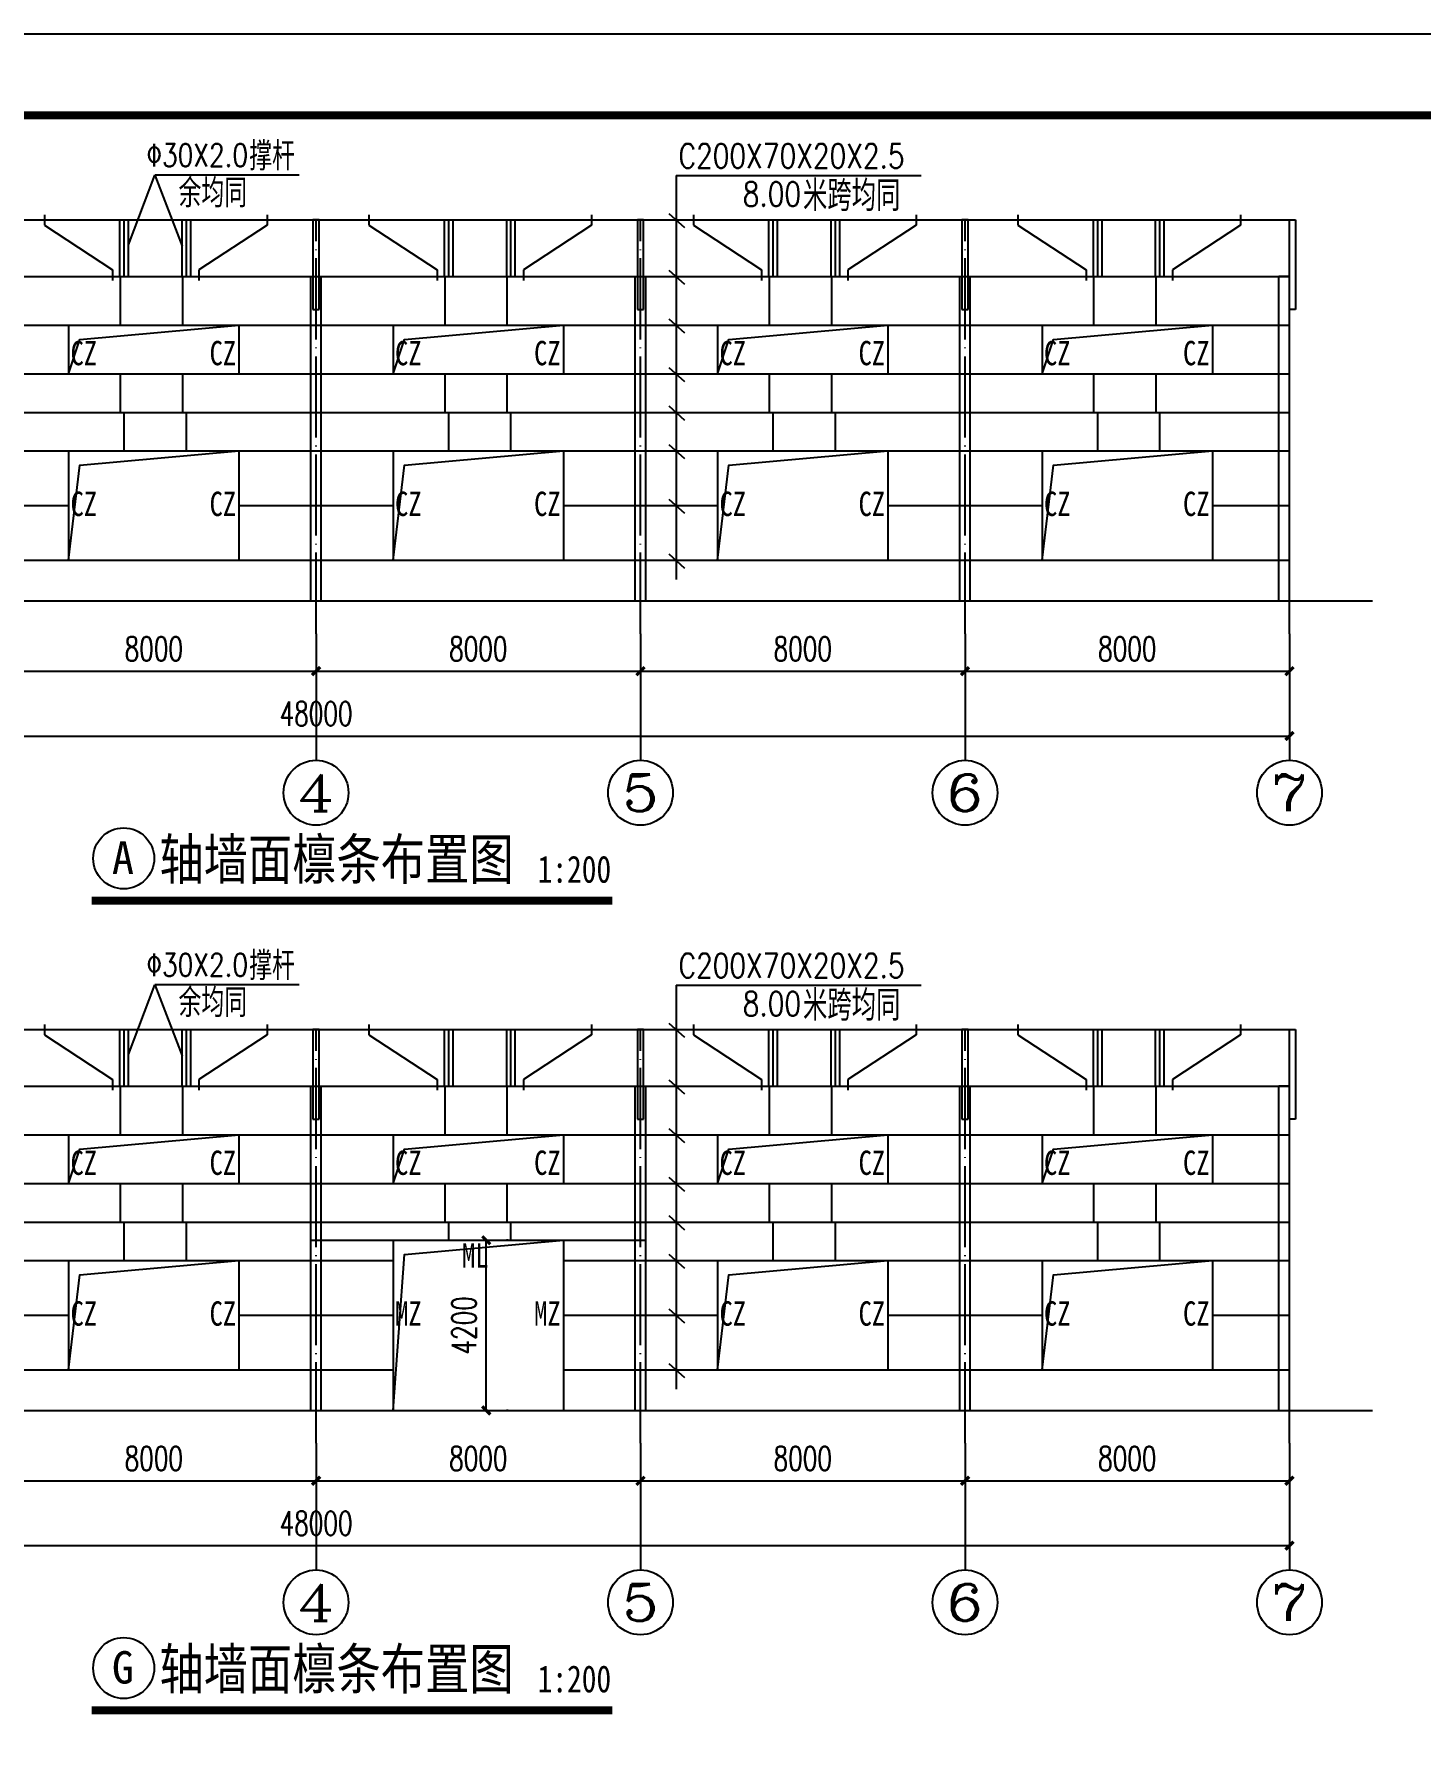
# Model space of a CAD drawing. Extents: x 36360094 to 36697644, y 75306 to 425482.
# Drawn here: x 36519965 to 36554149, y 205835 to 248032 of the extents above; entities that cross this region are included whole.
import ezdxf
from ezdxf.enums import TextEntityAlignment as Align

# ---------------------------------------------------------------- set-up
doc = ezdxf.new("R2010")
doc.units = 0
doc.header["$LTSCALE"] = 1000
doc.header["$MEASUREMENT"] = 0
doc.linetypes.add('ACAD_ISO04W100', pattern=[30.5, 24, -3, 0.5, -3])
doc.linetypes.add('DOTE', pattern=[2.42, 2, -0.2, 0.02, -0.2])
doc.layers.get('0').update_dxf_attribs({"linetype": 'CONTINUOUS'})
doc.layers.get('DEFPOINTS').update_dxf_attribs({"linetype": 'CONTINUOUS'})
for name, color, linetype in [('AXIS', 3, 'CONTINUOUS'), ('AXIS_TEXT', 7, 'CONTINUOUS'), ('DOTE', 1, 'ACAD_ISO04W100'), ('PUB_DIM', 3, 'CONTINUOUS'), ('PUB_TEXT', 7, 'CONTINUOUS'), ('PUB_TITLE', 4, 'CONTINUOUS'), ('拉条', 4, 'CONTINUOUS')]:
    doc.layers.add(name, color=color, linetype=linetype)
doc.styles.add('-宋体', font='', dxfattribs={"width": 0.8})
doc.styles.add('_HZTXT', font='txt.shx', dxfattribs={"width": 0.8, "bigfont": 'hztxt.shx'})
doc.styles.add('_TCH_AXIS', font='COMPLEX', dxfattribs={"bigfont": 'GBCBIG'})
doc.styles.add('_TCH_DIM_T3', font='SIMPLEX', dxfattribs={"width": 0.705882, "bigfont": 'GBCBIG'})
doc.styles.add('DIM_FONT', font='SIMPLEX.shx', dxfattribs={"width": 0.8})
doc.styles.get('-宋体').set_extended_font_data('SimSun')
doc.dimstyles.new('_TCH_ARCH&&200', dxfattribs={"dimtxt": 595, "dimasz": 200, "dimexe": 500, "dimexo": 600, "dimgap": 252.5, "dimtad": 1, "dimdec": 0, "dimzin": 0, "dimdsep": 46, "dimtxsty": '_TCH_DIM_T3', "dimblk": 'ARCHTICK', "dimcen": 0.09, "dimclrt": 7, "dimazin": 2, "dimtfac": 1, "dimtdec": 0, "dimtix": 1, "dimtmove": 2, "dimatfit": 3, "dimfxl": 0, "dimtolj": 1, "dimtzin": 0, "dimarcsym": 0})

# ---------------------------------------------------------------- blocks, each defined once
blk = doc.blocks.new('_ArchTick')
at = {"color": 0, "linetype": 'ByBlock', "const_width": 0.4}
blk.add_lwpolyline([(-0.5, -0.5), (0.5, 0.5)], dxfattribs=at)
blk = doc.blocks.new('*D611')
at = {"layer": 'DEFPOINTS', "color": 0}
for p in [(36531050, 218281), (36531109, 218281), (36531050, 214081)]:
    blk.add_point(p, dxfattribs=at)
at = {"layer": 'PUB_DIM', "color": 0, "lineweight": -2}
for p, q in [((36531109, 214081), (36531109, 218281)), ((36531650, 218281), (36531609, 218281)), ((36531650, 214081), (36531609, 214081))]:
    blk.add_line(p, q, dxfattribs=at)
at = {"layer": 'PUB_DIM', "color": 0, "lineweight": -2, "xscale": 200, "yscale": 200, "zscale": 200}
for p, rotation in [((36531109, 218281), 90), ((36531109, 214081), 270)]:
    blk.add_blockref('_ArchTick', p, dxfattribs=dict(at, rotation=rotation))
at = {"layer": 'PUB_DIM', "color": 7, "insert": (36530559, 216181), "char_height": 595, "attachment_point": 5, "rotation": 90, "style": '_TCH_DIM_T3'}
blk.add_mtext('\\A1;4200', dxfattribs=at)
blk = doc.blocks.new('*D622')
at = {"layer": 'AXIS', "color": 0, "lineweight": -2}
for p, q in [((36518913, 212672), (36518913, 211848)), ((36526913, 212672), (36526913, 211848)), ((36518913, 212348), (36526913, 212348))]:
    blk.add_line(p, q, dxfattribs=at)
at = {"layer": 'DEFPOINTS', "color": 0}
for p in [(36518913, 213272), (36526913, 213272), (36526913, 212348)]:
    blk.add_point(p, dxfattribs=at)
at = {"layer": 'AXIS', "color": 0, "lineweight": -2, "xscale": 200, "yscale": 200, "zscale": 200, "rotation": 180}
blk.add_blockref('_ArchTick', (36518913, 212348), dxfattribs=at)
at = {"layer": 'AXIS', "color": 0, "lineweight": -2, "xscale": 200, "yscale": 200, "zscale": 200}
blk.add_blockref('_ArchTick', (36526913, 212348), dxfattribs=at)
at = {"layer": 'AXIS', "color": 7, "insert": (36522913, 212898), "char_height": 595, "attachment_point": 5, "style": '_TCH_DIM_T3'}
blk.add_mtext('\\A1;8000', dxfattribs=at)
blk = doc.blocks.new('*D623')
at = {"layer": 'AXIS', "color": 0, "lineweight": -2}
for p, q in [((36526913, 212672), (36526913, 211848)), ((36534913, 212672), (36534913, 211848)), ((36526913, 212348), (36534913, 212348))]:
    blk.add_line(p, q, dxfattribs=at)
at = {"layer": 'DEFPOINTS', "color": 0}
for p in [(36526913, 213272), (36534913, 213272), (36534913, 212348)]:
    blk.add_point(p, dxfattribs=at)
at = {"layer": 'AXIS', "color": 0, "lineweight": -2, "xscale": 200, "yscale": 200, "zscale": 200, "rotation": 180}
blk.add_blockref('_ArchTick', (36526913, 212348), dxfattribs=at)
at = {"layer": 'AXIS', "color": 0, "lineweight": -2, "xscale": 200, "yscale": 200, "zscale": 200}
blk.add_blockref('_ArchTick', (36534913, 212348), dxfattribs=at)
at = {"layer": 'AXIS', "color": 7, "insert": (36530913, 212898), "char_height": 595, "attachment_point": 5, "style": '_TCH_DIM_T3'}
blk.add_mtext('\\A1;8000', dxfattribs=at)
blk = doc.blocks.new('*D624')
at = {"layer": 'AXIS', "color": 0, "lineweight": -2}
for p, q in [((36534913, 212672), (36534913, 211848)), ((36542913, 212672), (36542913, 211848)), ((36534913, 212348), (36542913, 212348))]:
    blk.add_line(p, q, dxfattribs=at)
at = {"layer": 'DEFPOINTS', "color": 0}
for p in [(36534913, 213272), (36542913, 213272), (36542913, 212348)]:
    blk.add_point(p, dxfattribs=at)
at = {"layer": 'AXIS', "color": 0, "lineweight": -2, "xscale": 200, "yscale": 200, "zscale": 200, "rotation": 180}
blk.add_blockref('_ArchTick', (36534913, 212348), dxfattribs=at)
at = {"layer": 'AXIS', "color": 0, "lineweight": -2, "xscale": 200, "yscale": 200, "zscale": 200}
blk.add_blockref('_ArchTick', (36542913, 212348), dxfattribs=at)
at = {"layer": 'AXIS', "color": 7, "insert": (36538913, 212898), "char_height": 595, "attachment_point": 5, "style": '_TCH_DIM_T3'}
blk.add_mtext('\\A1;8000', dxfattribs=at)
blk = doc.blocks.new('*D625')
at = {"layer": 'AXIS', "color": 0, "lineweight": -2}
for p, q in [((36542913, 212672), (36542913, 211848)), ((36550913, 212672), (36550913, 211848)), ((36542913, 212348), (36550913, 212348))]:
    blk.add_line(p, q, dxfattribs=at)
at = {"layer": 'DEFPOINTS', "color": 0}
for p in [(36542913, 213272), (36550913, 213272), (36550913, 212348)]:
    blk.add_point(p, dxfattribs=at)
at = {"layer": 'AXIS', "color": 0, "lineweight": -2, "xscale": 200, "yscale": 200, "zscale": 200, "rotation": 180}
blk.add_blockref('_ArchTick', (36542913, 212348), dxfattribs=at)
at = {"layer": 'AXIS', "color": 0, "lineweight": -2, "xscale": 200, "yscale": 200, "zscale": 200}
blk.add_blockref('_ArchTick', (36550913, 212348), dxfattribs=at)
at = {"layer": 'AXIS', "color": 7, "insert": (36546913, 212898), "char_height": 595, "attachment_point": 5, "style": '_TCH_DIM_T3'}
blk.add_mtext('\\A1;8000', dxfattribs=at)
blk = doc.blocks.new('*D626')
at = {"layer": 'AXIS', "color": 0, "lineweight": -2}
for p, q in [((36502913, 212672), (36502913, 210248)), ((36550913, 212672), (36550913, 210248)), ((36502913, 210748), (36550913, 210748))]:
    blk.add_line(p, q, dxfattribs=at)
at = {"layer": 'DEFPOINTS', "color": 0}
for p in [(36502913, 213272), (36550913, 213272), (36550913, 210748)]:
    blk.add_point(p, dxfattribs=at)
at = {"layer": 'AXIS', "color": 0, "lineweight": -2, "xscale": 200, "yscale": 200, "zscale": 200, "rotation": 180}
blk.add_blockref('_ArchTick', (36502913, 210748), dxfattribs=at)
at = {"layer": 'AXIS', "color": 0, "lineweight": -2, "xscale": 200, "yscale": 200, "zscale": 200}
blk.add_blockref('_ArchTick', (36550913, 210748), dxfattribs=at)
at = {"layer": 'AXIS', "color": 7, "insert": (36526913, 211298), "char_height": 595, "attachment_point": 5, "style": '_TCH_DIM_T3'}
blk.add_mtext('\\A1;48000', dxfattribs=at)
blk = doc.blocks.new('*D637')
at = {"layer": 'AXIS', "color": 0, "lineweight": -2}
for p, q in [((36518913, 232644), (36518913, 231820)), ((36526913, 232644), (36526913, 231820)), ((36518913, 232320), (36526913, 232320))]:
    blk.add_line(p, q, dxfattribs=at)
at = {"layer": 'DEFPOINTS', "color": 0}
for p in [(36518913, 233244), (36526913, 233244), (36526913, 232320)]:
    blk.add_point(p, dxfattribs=at)
at = {"layer": 'AXIS', "color": 0, "lineweight": -2, "xscale": 200, "yscale": 200, "zscale": 200, "rotation": 180}
blk.add_blockref('_ArchTick', (36518913, 232320), dxfattribs=at)
at = {"layer": 'AXIS', "color": 0, "lineweight": -2, "xscale": 200, "yscale": 200, "zscale": 200}
blk.add_blockref('_ArchTick', (36526913, 232320), dxfattribs=at)
at = {"layer": 'AXIS', "color": 7, "insert": (36522913, 232870), "char_height": 595, "attachment_point": 5, "style": '_TCH_DIM_T3'}
blk.add_mtext('\\A1;8000', dxfattribs=at)
blk = doc.blocks.new('*D638')
at = {"layer": 'AXIS', "color": 0, "lineweight": -2}
for p, q in [((36526913, 232644), (36526913, 231820)), ((36534913, 232644), (36534913, 231820)), ((36526913, 232320), (36534913, 232320))]:
    blk.add_line(p, q, dxfattribs=at)
at = {"layer": 'DEFPOINTS', "color": 0}
for p in [(36526913, 233244), (36534913, 233244), (36534913, 232320)]:
    blk.add_point(p, dxfattribs=at)
at = {"layer": 'AXIS', "color": 0, "lineweight": -2, "xscale": 200, "yscale": 200, "zscale": 200, "rotation": 180}
blk.add_blockref('_ArchTick', (36526913, 232320), dxfattribs=at)
at = {"layer": 'AXIS', "color": 0, "lineweight": -2, "xscale": 200, "yscale": 200, "zscale": 200}
blk.add_blockref('_ArchTick', (36534913, 232320), dxfattribs=at)
at = {"layer": 'AXIS', "color": 7, "insert": (36530913, 232870), "char_height": 595, "attachment_point": 5, "style": '_TCH_DIM_T3'}
blk.add_mtext('\\A1;8000', dxfattribs=at)
blk = doc.blocks.new('*D639')
at = {"layer": 'AXIS', "color": 0, "lineweight": -2}
for p, q in [((36534913, 232644), (36534913, 231820)), ((36542913, 232644), (36542913, 231820)), ((36534913, 232320), (36542913, 232320))]:
    blk.add_line(p, q, dxfattribs=at)
at = {"layer": 'DEFPOINTS', "color": 0}
for p in [(36534913, 233244), (36542913, 233244), (36542913, 232320)]:
    blk.add_point(p, dxfattribs=at)
at = {"layer": 'AXIS', "color": 0, "lineweight": -2, "xscale": 200, "yscale": 200, "zscale": 200, "rotation": 180}
blk.add_blockref('_ArchTick', (36534913, 232320), dxfattribs=at)
at = {"layer": 'AXIS', "color": 0, "lineweight": -2, "xscale": 200, "yscale": 200, "zscale": 200}
blk.add_blockref('_ArchTick', (36542913, 232320), dxfattribs=at)
at = {"layer": 'AXIS', "color": 7, "insert": (36538913, 232870), "char_height": 595, "attachment_point": 5, "style": '_TCH_DIM_T3'}
blk.add_mtext('\\A1;8000', dxfattribs=at)
blk = doc.blocks.new('*D640')
at = {"layer": 'AXIS', "color": 0, "lineweight": -2}
for p, q in [((36542913, 232644), (36542913, 231820)), ((36550913, 232644), (36550913, 231820)), ((36542913, 232320), (36550913, 232320))]:
    blk.add_line(p, q, dxfattribs=at)
at = {"layer": 'DEFPOINTS', "color": 0}
for p in [(36542913, 233244), (36550913, 233244), (36550913, 232320)]:
    blk.add_point(p, dxfattribs=at)
at = {"layer": 'AXIS', "color": 0, "lineweight": -2, "xscale": 200, "yscale": 200, "zscale": 200, "rotation": 180}
blk.add_blockref('_ArchTick', (36542913, 232320), dxfattribs=at)
at = {"layer": 'AXIS', "color": 0, "lineweight": -2, "xscale": 200, "yscale": 200, "zscale": 200}
blk.add_blockref('_ArchTick', (36550913, 232320), dxfattribs=at)
at = {"layer": 'AXIS', "color": 7, "insert": (36546913, 232870), "char_height": 595, "attachment_point": 5, "style": '_TCH_DIM_T3'}
blk.add_mtext('\\A1;8000', dxfattribs=at)
blk = doc.blocks.new('*D641')
at = {"layer": 'AXIS', "color": 0, "lineweight": -2}
for p, q in [((36502913, 232644), (36502913, 230220)), ((36550913, 232644), (36550913, 230220)), ((36502913, 230720), (36550913, 230720))]:
    blk.add_line(p, q, dxfattribs=at)
at = {"layer": 'DEFPOINTS', "color": 0}
for p in [(36502913, 233244), (36550913, 233244), (36550913, 230720)]:
    blk.add_point(p, dxfattribs=at)
at = {"layer": 'AXIS', "color": 0, "lineweight": -2, "xscale": 200, "yscale": 200, "zscale": 200, "rotation": 180}
blk.add_blockref('_ArchTick', (36502913, 230720), dxfattribs=at)
at = {"layer": 'AXIS', "color": 0, "lineweight": -2, "xscale": 200, "yscale": 200, "zscale": 200}
blk.add_blockref('_ArchTick', (36550913, 230720), dxfattribs=at)
at = {"layer": 'AXIS', "color": 7, "insert": (36526913, 231270), "char_height": 595, "attachment_point": 5, "style": '_TCH_DIM_T3'}
blk.add_mtext('\\A1;48000', dxfattribs=at)

msp = doc.modelspace()

# ---------------------------------------------------------------- linework, layer by layer
for p, q in [((36522290.3, 242837.4), (36522940.5, 244555.3)), ((36526494.3, 244555.3), (36522940.5, 244555.3)), ((36522940.5, 244555.3), (36523612.8, 242805.4)), ((36535788.5, 244543.3), (36541830.1, 244543.3)), ((36535788.5, 244543.3), (36535788.5, 234578.4)), ((36535614.5, 243612.2), (36535995.9, 243264.1)), ((36502912.6, 243453.4), (36550912.6, 243453.4)), ((36522079, 242053.4), (36522079, 243453.4)), ((36522184.6, 242053.4), (36522184.6, 243453.4)), ((36522290.3, 242053.4), (36522290.3, 243453.4)), ((36523612.8, 242053.4), (36523612.8, 243453.4)), ((36523718.5, 242053.4), (36523718.5, 243453.4)), ((36523824.2, 242053.4), (36523824.2, 243453.4)), ((36526837.6, 243453.4), (36526837.6, 241244.5)), ((36526987.6, 243453.4), (36526837.6, 243453.4)), ((36526837.6, 243453.4), (36526837.6, 241244.5)), ((36526987.6, 243453.4), (36526837.6, 243453.4)), ((36526987.6, 241244.5), (36526987.6, 243453.4)), ((36526987.6, 241244.5), (36526987.6, 243453.4)), ((36530079, 242053.4), (36530079, 243453.4)), ((36530184.6, 242053.4), (36530184.6, 243453.4)), ((36530290.3, 242053.4), (36530290.3, 243453.4)), ((36531612.8, 242053.4), (36531612.8, 243453.4)), ((36531718.5, 242053.4), (36531718.5, 243453.4)), ((36531824.2, 242053.4), (36531824.2, 243453.4)), ((36534837.6, 243453.4), (36534837.6, 241244.5)), ((36534987.6, 243453.4), (36534837.6, 243453.4)), ((36534837.6, 243453.4), (36534837.6, 241244.5)), ((36534987.6, 243453.4), (36534837.6, 243453.4)), ((36534987.6, 241244.5), (36534987.6, 243453.4)), ((36534987.6, 241244.5), (36534987.6, 243453.4)), ((36538079, 242053.4), (36538079, 243453.4)), ((36538184.6, 242053.4), (36538184.6, 243453.4)), ((36538290.3, 242053.4), (36538290.3, 243453.4)), ((36539612.8, 242053.4), (36539612.8, 243453.4)), ((36539718.5, 242053.4), (36539718.5, 243453.4)), ((36539824.2, 242053.4), (36539824.2, 243453.4)), ((36542837.6, 243453.4), (36542837.6, 241244.5)), ((36542987.6, 243453.4), (36542837.6, 243453.4)), ((36542837.6, 243453.4), (36542837.6, 241244.5)), ((36542987.6, 243453.4), (36542837.6, 243453.4)), ((36542987.6, 241244.5), (36542987.6, 243453.4)), ((36542987.6, 241244.5), (36542987.6, 243453.4)), ((36546079, 242053.4), (36546079, 243453.4)), ((36546184.6, 242053.4), (36546184.6, 243453.4)), ((36546290.3, 242053.4), (36546290.3, 243453.4)), ((36547612.8, 242053.4), (36547612.8, 243453.4)), ((36547718.5, 242053.4), (36547718.5, 243453.4)), ((36547824.2, 242053.4), (36547824.2, 243453.4)), ((36550912.6, 241244.5), (36550912.6, 243453.4)), ((36550912.6, 243453.4), (36551062.6, 243453.4)), ((36550912.6, 241244.5), (36550912.6, 243453.4)), ((36550912.6, 243453.4), (36551062.6, 243453.4)), ((36551062.6, 243453.4), (36551062.6, 241244.5)), ((36551062.6, 243453.4), (36551062.6, 241244.5)), ((36535614.5, 242212.2), (36535995.9, 241864.1)), ((36502912.6, 242053.4), (36550912.6, 242053.4)), ((36522084.6, 242053.4), (36522084.6, 240853.4)), ((36523618.5, 242053.4), (36523618.5, 240853.4)), ((36526782.6, 234053.4), (36526782.6, 242053.4)), ((36526782.6, 242053.4), (36527042.6, 242053.4)), ((36527042.6, 234053.4), (36527042.6, 242053.4)), ((36530084.6, 242053.4), (36530084.6, 240853.4)), ((36531618.5, 242053.4), (36531618.5, 240853.4)), ((36534782.6, 234053.4), (36534782.6, 242053.4)), ((36534782.6, 242053.4), (36535042.6, 242053.4)), ((36535042.6, 234053.4), (36535042.6, 242053.4)), ((36538084.6, 242053.4), (36538084.6, 240853.4)), ((36539618.5, 242053.4), (36539618.5, 240853.4)), ((36542782.6, 234053.4), (36542782.6, 242053.4)), ((36542782.6, 242053.4), (36543042.6, 242053.4)), ((36543042.6, 234053.4), (36543042.6, 242053.4)), ((36546084.6, 242053.4), (36546084.6, 240853.4)), ((36547618.5, 242053.4), (36547618.5, 240853.4)), ((36550652.6, 234053.4), (36550652.6, 242053.4)), ((36550912.6, 242053.4), (36550652.6, 242053.4)), ((36550912.6, 234053.4), (36550912.6, 242053.4)), ((36526837.6, 241244.5), (36526987.6, 241244.5)), ((36526837.6, 241244.5), (36526987.6, 241244.5)), ((36534837.6, 241244.5), (36534987.6, 241244.5)), ((36534837.6, 241244.5), (36534987.6, 241244.5)), ((36535614.5, 241012.2), (36535995.9, 240664.1)), ((36542837.6, 241244.5), (36542987.6, 241244.5)), ((36542837.6, 241244.5), (36542987.6, 241244.5)), ((36551062.6, 241244.5), (36550912.6, 241244.5)), ((36551062.6, 241244.5), (36550912.6, 241244.5)), ((36502912.6, 240853.4), (36550912.6, 240853.4)), ((36520812.6, 240853.4), (36520812.6, 239653.4)), ((36525012.6, 240853.4), (36525012.6, 239653.4)), ((36528812.6, 240853.4), (36528812.6, 239653.4)), ((36533012.6, 240853.4), (36533012.6, 239653.4)), ((36536812.6, 240853.4), (36536812.6, 239653.4)), ((36541012.6, 240853.4), (36541012.6, 239653.4)), ((36544812.6, 240853.4), (36544812.6, 239653.4)), ((36549012.6, 240853.4), (36549012.6, 239653.4)), ((36535614.5, 239812.2), (36535995.9, 239464.1)), ((36502912.6, 239653.4), (36550912.6, 239653.4)), ((36522084.6, 239653.4), (36522084.6, 238703.4)), ((36523618.5, 239653.4), (36523618.5, 238703.4)), ((36530084.6, 239653.4), (36530084.6, 238703.4)), ((36531618.5, 239653.4), (36531618.5, 238703.4)), ((36538084.6, 239653.4), (36538084.6, 238703.4)), ((36539618.5, 239653.4), (36539618.5, 238703.4)), ((36546084.6, 239653.4), (36546084.6, 238703.4)), ((36547618.5, 239653.4), (36547618.5, 238703.4)), ((36535614.5, 238862.2), (36535995.9, 238514.1)), ((36502912.6, 238703.4), (36550912.6, 238703.4)), ((36522184.6, 237753.4), (36522184.6, 238703.4)), ((36523718.5, 237753.4), (36523718.5, 238703.4)), ((36530184.6, 237753.4), (36530184.6, 238703.4)), ((36531718.5, 237753.4), (36531718.5, 238703.4)), ((36538184.6, 237753.4), (36538184.6, 238703.4)), ((36539718.5, 237753.4), (36539718.5, 238703.4)), ((36546184.6, 237753.4), (36546184.6, 238703.4)), ((36547718.5, 237753.4), (36547718.5, 238703.4)), ((36502912.6, 237753.4), (36550912.6, 237753.4)), ((36520812.6, 237753.4), (36520812.6, 235053.4)), ((36525012.6, 237753.4), (36525012.6, 235053.4)), ((36528812.6, 237753.4), (36528812.6, 235053.4)), ((36533012.6, 237753.4), (36533012.6, 235053.4)), ((36535614.5, 237912.2), (36535995.9, 237564.1)), ((36536812.6, 237753.4), (36536812.6, 235053.4)), ((36541012.6, 237753.4), (36541012.6, 235053.4)), ((36544812.6, 237753.4), (36544812.6, 235053.4)), ((36549012.6, 237753.4), (36549012.6, 235053.4)), ((36517012.6, 236403.4), (36520812.6, 236403.4)), ((36525012.6, 236403.4), (36528812.6, 236403.4)), ((36533012.6, 236403.4), (36536812.6, 236403.4)), ((36535614.5, 236562.2), (36535995.9, 236214.1)), ((36541012.6, 236403.4), (36544812.6, 236403.4)), ((36549012.6, 236403.4), (36550912.6, 236403.4)), ((36502912.6, 235053.4), (36550912.6, 235053.4)), ((36535614.5, 235212.2), (36535995.9, 234864.1)), ((36501037.5, 234053.4), (36552961.4, 234053.4)), ((36522290.3, 222864.8), (36522940.5, 224582.7)), ((36526494.3, 224582.7), (36522940.5, 224582.7)), ((36522940.5, 224582.7), (36523612.8, 222832.8)), ((36535788.5, 224570.7), (36541830.1, 224570.7)), ((36535788.5, 224570.7), (36535788.5, 214605.9)), ((36502912.6, 223480.8), (36550912.6, 223480.8)), ((36522079, 222080.8), (36522079, 223480.8)), ((36522184.6, 222080.8), (36522184.6, 223480.8)), ((36522290.3, 222080.8), (36522290.3, 223480.8)), ((36523612.8, 222080.8), (36523612.8, 223480.8)), ((36523718.5, 222080.8), (36523718.5, 223480.8)), ((36523824.2, 222080.8), (36523824.2, 223480.8)), ((36526837.6, 223480.8), (36526837.6, 221271.9)), ((36526987.6, 223480.8), (36526837.6, 223480.8)), ((36526837.6, 223480.8), (36526837.6, 221271.9)), ((36526987.6, 223480.8), (36526837.6, 223480.8)), ((36526987.6, 221271.9), (36526987.6, 223480.8)), ((36526987.6, 221271.9), (36526987.6, 223480.8)), ((36530079, 222080.8), (36530079, 223480.8)), ((36530184.6, 222080.8), (36530184.6, 223480.8)), ((36530290.3, 222080.8), (36530290.3, 223480.8)), ((36531612.8, 222080.8), (36531612.8, 223480.8)), ((36531718.5, 222080.8), (36531718.5, 223480.8)), ((36531824.2, 222080.8), (36531824.2, 223480.8)), ((36534837.6, 223480.8), (36534837.6, 221271.9)), ((36534987.6, 223480.8), (36534837.6, 223480.8)), ((36534837.6, 223480.8), (36534837.6, 221271.9)), ((36534987.6, 223480.8), (36534837.6, 223480.8)), ((36534987.6, 221271.9), (36534987.6, 223480.8)), ((36534987.6, 221271.9), (36534987.6, 223480.8)), ((36535614.5, 223639.7), (36535995.9, 223291.6)), ((36538079, 222080.8), (36538079, 223480.8)), ((36538184.6, 222080.8), (36538184.6, 223480.8)), ((36538290.3, 222080.8), (36538290.3, 223480.8)), ((36539612.8, 222080.8), (36539612.8, 223480.8)), ((36539718.5, 222080.8), (36539718.5, 223480.8)), ((36539824.2, 222080.8), (36539824.2, 223480.8)), ((36542837.6, 223480.8), (36542837.6, 221271.9)), ((36542987.6, 223480.8), (36542837.6, 223480.8)), ((36542837.6, 223480.8), (36542837.6, 221271.9)), ((36542987.6, 223480.8), (36542837.6, 223480.8)), ((36542987.6, 221271.9), (36542987.6, 223480.8)), ((36542987.6, 221271.9), (36542987.6, 223480.8)), ((36546079, 222080.8), (36546079, 223480.8)), ((36546184.6, 222080.8), (36546184.6, 223480.8)), ((36546290.3, 222080.8), (36546290.3, 223480.8)), ((36547612.8, 222080.8), (36547612.8, 223480.8)), ((36547718.5, 222080.8), (36547718.5, 223480.8)), ((36547824.2, 222080.8), (36547824.2, 223480.8)), ((36550912.6, 221271.9), (36550912.6, 223480.8)), ((36550912.6, 223480.8), (36551062.6, 223480.8)), ((36550912.6, 221271.9), (36550912.6, 223480.8)), ((36550912.6, 223480.8), (36551062.6, 223480.8)), ((36551062.6, 223480.8), (36551062.6, 221271.9)), ((36551062.6, 223480.8), (36551062.6, 221271.9)), ((36502912.6, 222080.8), (36550912.6, 222080.8)), ((36522084.6, 222080.8), (36522084.6, 220880.8)), ((36523618.5, 222080.8), (36523618.5, 220880.8)), ((36526782.6, 214080.8), (36526782.6, 222080.8)), ((36526782.6, 222080.8), (36527042.6, 222080.8)), ((36527042.6, 214080.8), (36527042.6, 222080.8)), ((36530084.6, 222080.8), (36530084.6, 220880.8)), ((36531618.5, 222080.8), (36531618.5, 220880.8)), ((36534782.6, 214080.8), (36534782.6, 222080.8)), ((36534782.6, 222080.8), (36535042.6, 222080.8)), ((36535042.6, 214080.8), (36535042.6, 222080.8)), ((36535614.5, 222239.7), (36535995.9, 221891.6)), ((36538084.6, 222080.8), (36538084.6, 220880.8)), ((36539618.5, 222080.8), (36539618.5, 220880.8)), ((36542782.6, 214080.8), (36542782.6, 222080.8)), ((36542782.6, 222080.8), (36543042.6, 222080.8)), ((36543042.6, 214080.8), (36543042.6, 222080.8)), ((36546084.6, 222080.8), (36546084.6, 220880.8)), ((36547618.5, 222080.8), (36547618.5, 220880.8)), ((36550652.6, 214080.8), (36550652.6, 222080.8)), ((36550912.6, 222080.8), (36550652.6, 222080.8)), ((36550912.6, 214080.8), (36550912.6, 222080.8)), ((36526837.6, 221271.9), (36526987.6, 221271.9)), ((36526837.6, 221271.9), (36526987.6, 221271.9)), ((36534837.6, 221271.9), (36534987.6, 221271.9)), ((36534837.6, 221271.9), (36534987.6, 221271.9)), ((36542837.6, 221271.9), (36542987.6, 221271.9)), ((36542837.6, 221271.9), (36542987.6, 221271.9)), ((36551062.6, 221271.9), (36550912.6, 221271.9)), ((36551062.6, 221271.9), (36550912.6, 221271.9)), ((36502912.6, 220880.8), (36550912.6, 220880.8)), ((36520812.6, 220880.8), (36520812.6, 219680.8)), ((36525012.6, 220880.8), (36525012.6, 219680.8)), ((36528812.6, 220880.8), (36528812.6, 219680.8)), ((36533012.6, 220880.8), (36533012.6, 219680.8)), ((36535614.5, 221039.7), (36535995.9, 220691.6)), ((36536812.6, 220880.8), (36536812.6, 219680.8)), ((36541012.6, 220880.8), (36541012.6, 219680.8)), ((36544812.6, 220880.8), (36544812.6, 219680.8)), ((36549012.6, 220880.8), (36549012.6, 219680.8)), ((36502912.6, 219680.8), (36550912.6, 219680.8)), ((36522084.6, 219680.8), (36522084.6, 218730.8)), ((36523618.5, 219680.8), (36523618.5, 218730.8)), ((36530084.6, 219680.8), (36530084.6, 218730.8)), ((36531618.5, 219680.8), (36531618.5, 218730.8)), ((36535614.5, 219839.7), (36535995.9, 219491.6)), ((36538084.6, 219680.8), (36538084.6, 218730.8)), ((36539618.5, 219680.8), (36539618.5, 218730.8)), ((36546084.6, 219680.8), (36546084.6, 218730.8)), ((36547618.5, 219680.8), (36547618.5, 218730.8)), ((36502912.6, 218730.8), (36550912.6, 218730.8)), ((36522184.6, 217780.8), (36522184.6, 218730.8)), ((36523718.5, 217780.8), (36523718.5, 218730.8)), ((36530184.6, 218280.8), (36530184.6, 218730.8)), ((36531718.5, 218280.8), (36531718.5, 218730.8)), ((36535614.5, 218889.7), (36535995.9, 218541.6)), ((36538184.6, 217780.8), (36538184.6, 218730.8)), ((36539718.5, 217780.8), (36539718.5, 218730.8)), ((36546184.6, 217780.8), (36546184.6, 218730.8)), ((36547718.5, 217780.8), (36547718.5, 218730.8)), ((36526782.6, 218280.8), (36535042.6, 218280.8)), ((36528812.6, 218280.8), (36528812.6, 214080.8)), ((36533012.6, 218280.8), (36533012.6, 214080.8)), ((36502912.6, 217780.8), (36528812.6, 217780.8)), ((36520812.6, 217780.8), (36520812.6, 215080.8)), ((36525012.6, 217780.8), (36525012.6, 215080.8)), ((36533012.6, 217780.8), (36550912.6, 217780.8)), ((36535614.5, 217939.7), (36535995.9, 217591.6)), ((36536812.6, 217780.8), (36536812.6, 215080.8)), ((36541012.6, 217780.8), (36541012.6, 215080.8)), ((36544812.6, 217780.8), (36544812.6, 215080.8)), ((36549012.6, 217780.8), (36549012.6, 215080.8)), ((36535614.5, 216589.7), (36535995.9, 216241.6)), ((36517012.6, 216430.8), (36520812.6, 216430.8)), ((36525012.6, 216430.8), (36528812.6, 216430.8)), ((36533012.6, 216430.8), (36536812.6, 216430.8)), ((36541012.6, 216430.8), (36544812.6, 216430.8)), ((36549012.6, 216430.8), (36550912.6, 216430.8)), ((36535614.5, 215239.7), (36535995.9, 214891.6)), ((36502912.6, 215080.8), (36528812.6, 215080.8)), ((36533012.6, 215080.8), (36550912.6, 215080.8)), ((36501037.5, 214080.8), (36552961.4, 214080.8))]:
    msp.add_line(p, q)
for points in [[(36520812.6, 239653.4), (36521091.1, 240503.4), (36525012.6, 240853.4)], [(36528812.6, 239653.4), (36529091.1, 240503.4), (36533012.6, 240853.4)], [(36536812.6, 239653.4), (36537091.1, 240503.4), (36541012.6, 240853.4)], [(36544812.6, 239653.4), (36545091.1, 240503.4), (36549012.6, 240853.4)], [(36520812.6, 235053.4), (36521091.1, 237403.4), (36525012.6, 237753.4)], [(36528812.6, 235053.4), (36529091.1, 237403.4), (36533012.6, 237753.4)], [(36536812.6, 235053.4), (36537091.1, 237403.4), (36541012.6, 237753.4)], [(36544812.6, 235053.4), (36545091.1, 237403.4), (36549012.6, 237753.4)], [(36520812.6, 219680.8), (36521091.1, 220530.8), (36525012.6, 220880.8)], [(36528812.6, 219680.8), (36529091.1, 220530.8), (36533012.6, 220880.8)], [(36536812.6, 219680.8), (36537091.1, 220530.8), (36541012.6, 220880.8)], [(36544812.6, 219680.8), (36545091.1, 220530.8), (36549012.6, 220880.8)], [(36528812.6, 214080.8), (36529091.1, 217930.8), (36533012.6, 218280.8)], [(36520812.6, 215080.8), (36521091.1, 217430.8), (36525012.6, 217780.8)], [(36536812.6, 215080.8), (36537091.1, 217430.8), (36541012.6, 217780.8)], [(36544812.6, 215080.8), (36545091.1, 217430.8), (36549012.6, 217780.8)]]:
    msp.add_lwpolyline(points)
at = {"const_width": 200}
for points in [[(36521384.1, 226657), (36534215.5, 226657)], [(36521384.1, 206684.4), (36534215.5, 206684.4)]]:
    msp.add_lwpolyline(points, dxfattribs=at)
for centre in [(36522170.7, 227700.8), (36522170.7, 207728.3)]:
    msp.add_circle(centre, 751.5)
at = {"layer": 'AXIS'}
for p, q in [((36526912.6, 233244.4), (36526912.6, 230120.2)), ((36534912.6, 233244.4), (36534912.6, 230120.2)), ((36542912.6, 233244.4), (36542912.6, 230120.2)), ((36550912.6, 233244.4), (36550912.6, 230120.2)), ((36526912.6, 213271.8), (36526912.6, 210147.7)), ((36534912.6, 213271.8), (36534912.6, 210147.7)), ((36542912.6, 213271.8), (36542912.6, 210147.7)), ((36550912.6, 213271.8), (36550912.6, 210147.7))]:
    msp.add_line(p, q, dxfattribs=at)
for centre in [(36526912.6, 229320.2), (36534912.6, 229320.2), (36542912.6, 229320.2), (36550912.6, 229320.2), (36526912.6, 209347.7), (36534912.6, 209347.7), (36542912.6, 209347.7), (36550912.6, 209347.7)]:
    msp.add_circle(centre, 800, dxfattribs=at)
at = {"layer": 'DOTE', "linetype": 'DOTE'}
for p, q in [((36526912.6, 233244.4), (36526912.6, 243453.4)), ((36534912.6, 233244.4), (36534912.6, 243453.4)), ((36542912.6, 233244.4), (36542912.6, 243453.4)), ((36550912.6, 233244.4), (36550912.6, 243453.4)), ((36526912.6, 213271.8), (36526912.6, 223480.8)), ((36534912.6, 213271.8), (36534912.6, 223480.8)), ((36542912.6, 213271.8), (36542912.6, 223480.8)), ((36550912.6, 213271.8), (36550912.6, 223480.8))]:
    msp.add_line(p, q, dxfattribs=at)
at = {"layer": 'PUB_TITLE'}
msp.add_lwpolyline([(36484285.2, 164031.7), (36603085.2, 164031.7), (36603085.2, 248031.7), (36484285.2, 248031.7)], close=True, dxfattribs=at)
at = {"layer": 'PUB_TITLE', "const_width": 200}
msp.add_lwpolyline([(36489285.2, 166031.7), (36601085.2, 166031.7), (36601085.2, 246031.7), (36489285.2, 246031.7)], close=True, dxfattribs=at)
at = {"layer": '拉条'}
for p, q in [((36520216.9, 243576.9), (36520216.9, 243320.1)), ((36525706.3, 243576.9), (36525706.3, 243320.1)), ((36528216.9, 243576.9), (36528216.9, 243320.1)), ((36533706.3, 243576.9), (36533706.3, 243320.1)), ((36536216.9, 243576.9), (36536216.9, 243320.1)), ((36541706.3, 243576.9), (36541706.3, 243320.1)), ((36544216.9, 243576.9), (36544216.9, 243320.1)), ((36549706.3, 243576.9), (36549706.3, 243320.1)), ((36520216.9, 243320.1), (36521896.3, 242223)), ((36525706.3, 243320.1), (36524026.9, 242223)), ((36528216.9, 243320.1), (36529896.3, 242223)), ((36533706.3, 243320.1), (36532026.9, 242223)), ((36536216.9, 243320.1), (36537896.3, 242223)), ((36541706.3, 243320.1), (36540026.9, 242223)), ((36544216.9, 243320.1), (36545896.3, 242223)), ((36549706.3, 243320.1), (36548026.9, 242223)), ((36521896.3, 242223), (36521896.3, 241958.2)), ((36524026.9, 242223), (36524026.9, 241958.2)), ((36529896.3, 242223), (36529896.3, 241958.2)), ((36532026.9, 242223), (36532026.9, 241958.2)), ((36537896.3, 242223), (36537896.3, 241958.2)), ((36540026.9, 242223), (36540026.9, 241958.2)), ((36545896.3, 242223), (36545896.3, 241958.2)), ((36548026.9, 242223), (36548026.9, 241958.2)), ((36520216.9, 223604.4), (36520216.9, 223347.5)), ((36520216.9, 223347.5), (36521896.3, 222250.5)), ((36525706.3, 223347.5), (36524026.9, 222250.5)), ((36525706.3, 223604.4), (36525706.3, 223347.5)), ((36528216.9, 223604.4), (36528216.9, 223347.5)), ((36528216.9, 223347.5), (36529896.3, 222250.5)), ((36533706.3, 223347.5), (36532026.9, 222250.5)), ((36533706.3, 223604.4), (36533706.3, 223347.5)), ((36536216.9, 223604.4), (36536216.9, 223347.5)), ((36536216.9, 223347.5), (36537896.3, 222250.5)), ((36541706.3, 223347.5), (36540026.9, 222250.5)), ((36541706.3, 223604.4), (36541706.3, 223347.5)), ((36544216.9, 223604.4), (36544216.9, 223347.5)), ((36544216.9, 223347.5), (36545896.3, 222250.5)), ((36549706.3, 223347.5), (36548026.9, 222250.5)), ((36549706.3, 223604.4), (36549706.3, 223347.5)), ((36521896.3, 222250.5), (36521896.3, 221985.6)), ((36524026.9, 222250.5), (36524026.9, 221985.6)), ((36529896.3, 222250.5), (36529896.3, 221985.6)), ((36532026.9, 222250.5), (36532026.9, 221985.6)), ((36537896.3, 222250.5), (36537896.3, 221985.6)), ((36540026.9, 222250.5), (36540026.9, 221985.6)), ((36545896.3, 222250.5), (36545896.3, 221985.6)), ((36548026.9, 222250.5), (36548026.9, 221985.6))]:
    msp.add_line(p, q, dxfattribs=at)

# ---------------------------------------------------------------- texts
at = {"width": 0.8}
for s, style, p in [('C200X70X20X2.5', 'DIM_FONT', (36535850.1, 244727.9)), ('8.00', 'DIM_FONT', (36537431.6, 243787.5)), ('CZ', '-宋体', (36520861, 239866.2)), ('CZ', '-宋体', (36524288.4, 239866.2)), ('CZ', '-宋体', (36528861, 239866.2)), ('CZ', '-宋体', (36532288.4, 239866.2)), ('CZ', '-宋体', (36536861, 239866.2)), ('CZ', '-宋体', (36540288.4, 239866.2)), ('CZ', '-宋体', (36544861, 239866.2)), ('CZ', '-宋体', (36548288.4, 239866.2)), ('CZ', '-宋体', (36520861, 236146.7)), ('CZ', '-宋体', (36524288.4, 236146.7)), ('CZ', '-宋体', (36528861, 236146.7)), ('CZ', '-宋体', (36532288.4, 236146.7)), ('CZ', '-宋体', (36536861, 236146.7)), ('CZ', '-宋体', (36540288.4, 236146.7)), ('CZ', '-宋体', (36544861, 236146.7)), ('CZ', '-宋体', (36548288.4, 236146.7)), ('C200X70X20X2.5', 'DIM_FONT', (36535850.1, 224755.3)), ('8.00', 'DIM_FONT', (36537431.6, 223814.9)), ('CZ', '-宋体', (36520861, 219893.7)), ('CZ', '-宋体', (36524288.4, 219893.7)), ('CZ', '-宋体', (36528861, 219893.7)), ('CZ', '-宋体', (36532288.4, 219893.7)), ('CZ', '-宋体', (36536861, 219893.7)), ('CZ', '-宋体', (36540288.4, 219893.7)), ('CZ', '-宋体', (36544861, 219893.7)), ('CZ', '-宋体', (36548288.4, 219893.7)), ('ML', '-宋体', (36530512.5, 217603.9, -2.5)), ('CZ', '-宋体', (36520861, 216174.1)), ('CZ', '-宋体', (36524288.4, 216174.1)), ('MZ', '-宋体', (36528861, 216174.1)), ('MZ', '-宋体', (36532288.4, 216174.1)), ('CZ', '-宋体', (36536861, 216174.1)), ('CZ', '-宋体', (36540288.4, 216174.1)), ('CZ', '-宋体', (36544861, 216174.1)), ('CZ', '-宋体', (36548288.4, 216174.1))]:
    msp.add_text(s, height=600, dxfattribs=dict(at, style=style)).set_placement(p)
at = {"layer": 'AXIS_TEXT', "style": '_TCH_AXIS'}
for s, width, p, p2 in [('4', 1.3125, (36526460.1, 228867.6), (36527365.2, 228867.6)), ('5', 1.5, (36534460.1, 228867.6), (36535365.2, 228867.6)), ('6', 1.5, (36542460.1, 228867.6), (36543365.2, 228867.6)), ('7', 1.5, (36550460.1, 228867.6), (36551365.2, 228867.6)), ('4', 1.3125, (36526460.1, 208895.1), (36527365.2, 208895.1)), ('5', 1.5, (36534460.1, 208895.1), (36535365.2, 208895.1)), ('6', 1.5, (36542460.1, 208895.1), (36543365.2, 208895.1)), ('7', 1.5, (36550460.1, 208895.1), (36551365.2, 208895.1))]:
    msp.add_text(s, height=905.1, dxfattribs=dict(at, width=width)).set_placement(p, p2, align=Align.FIT)
at = {"layer": 'PUB_TEXT', "width": 0.8}
for s, height, style, p in [('%%13030X2.0', 562.5, '_HZTXT', (36522730.3, 244765.8)), ('撑杆', 703.12, '_HZTXT', (36525266.6, 244671.7)), ('余均同', 703.12, '_HZTXT', (36523522.6, 243761.8)), ('米跨均同', 750, '_HZTXT', (36538919.2, 243672.8)), ('轴墙面檩条布置图', 1000, '-宋体', (36523053, 227181.7)), ('1:200', 666.67, '-宋体', (36532375.3, 227100.9)), ('%%13030X2.0', 562.5, '_HZTXT', (36522730.3, 224793.3)), ('撑杆', 703.12, '_HZTXT', (36525266.6, 224699.1)), ('余均同', 703.12, '_HZTXT', (36523522.6, 223789.3)), ('米跨均同', 750, '_HZTXT', (36538919.2, 223700.2)), ('轴墙面檩条布置图', 1000, '-宋体', (36523053, 207209.1)), ('1:200', 666.67, '-宋体', (36532375.3, 207128.4))]:
    msp.add_text(s, height=height, dxfattribs=dict(at, style=style)).set_placement(p)
at = {"layer": 'PUB_TEXT', "style": '-宋体'}
for s, p in [('A', (36521880.2, 227318.4)), ('G', (36521880.2, 207345.9))]:
    msp.add_text(s, height=800, dxfattribs=at).set_placement(p)

# ---------------------------------------------------------------- dimensions: what is measured, and where the dimension line sits
at = {"layer": 'AXIS'}
for p1, p2, distance, picture, middle in [((36502912.6, 233244.4), (36550912.6, 233244.4), -2524.2, '*D641', (36526912.6, 231270.2)), ((36518912.6, 233244.4), (36526912.6, 233244.4), -924.2, '*D637', (36522912.6, 232870.2)), ((36526912.6, 233244.4), (36534912.6, 233244.4), -924.2, '*D638', (36530912.6, 232870.2)), ((36534912.6, 233244.4), (36542912.6, 233244.4), -924.2, '*D639', (36538912.6, 232870.2)), ((36542912.6, 233244.4), (36550912.6, 233244.4), -924.2, '*D640', (36546912.6, 232870.2)), ((36502912.6, 213271.8), (36550912.6, 213271.8), -2524.2, '*D626', (36526912.6, 211297.7)), ((36518912.6, 213271.8), (36526912.6, 213271.8), -924.2, '*D622', (36522912.6, 212897.7)), ((36526912.6, 213271.8), (36534912.6, 213271.8), -924.2, '*D623', (36530912.6, 212897.7)), ((36534912.6, 213271.8), (36542912.6, 213271.8), -924.2, '*D624', (36538912.6, 212897.7)), ((36542912.6, 213271.8), (36550912.6, 213271.8), -924.2, '*D625', (36546912.6, 212897.7))]:
    dim = msp.add_aligned_dim(p1=p1, p2=p2, distance=distance, dimstyle='_TCH_ARCH&&200', dxfattribs=at)
    dim.commit()
    dim.dimension.update_dxf_attribs({"geometry": picture, "text_midpoint": middle})
at = {"layer": 'PUB_DIM'}
dim = msp.add_aligned_dim(p1=(36531050.3, 214080.8), p2=(36531050.3, 218280.8), distance=-58.4, dimstyle='_TCH_ARCH&&200', dxfattribs=at)
dim.commit()
dim.dimension.update_dxf_attribs({"geometry": '*D611', "text_midpoint": (36530558.7, 216180.8)})

doc.saveas('drawing.dxf')
